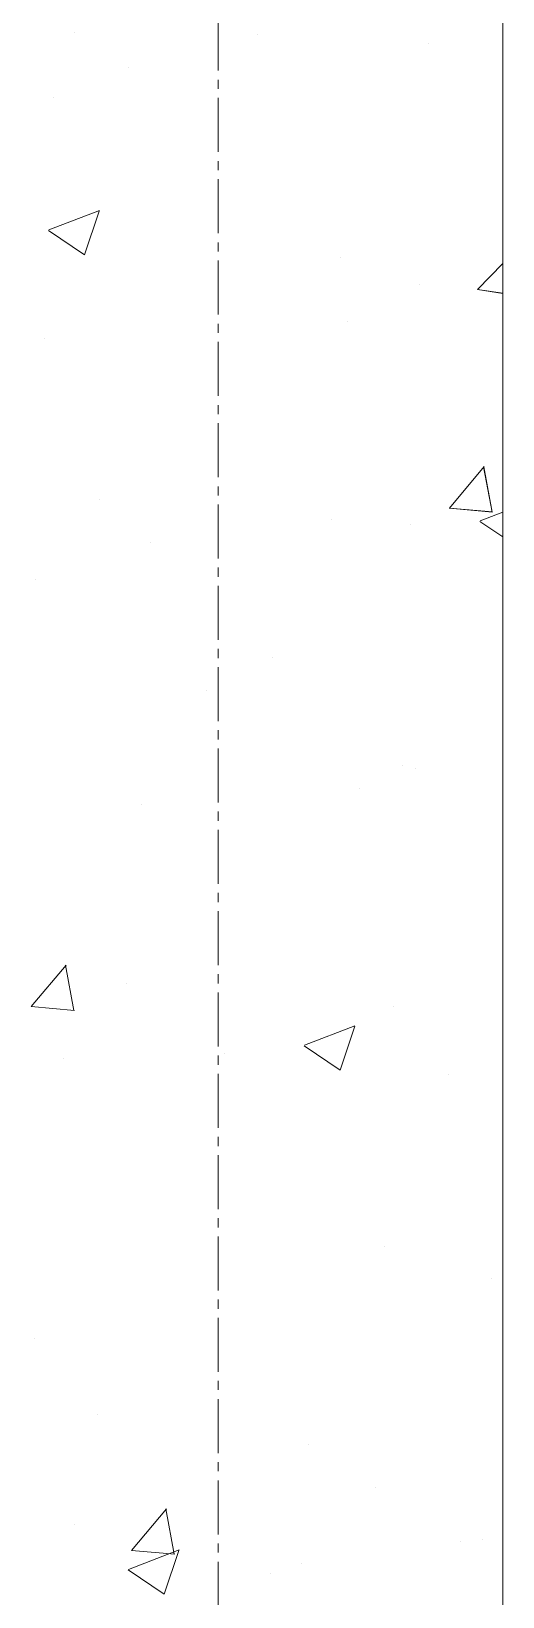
# Model space of a CAD drawing. Header units: millimetres. Extents: x 470010 to 1231400, y -134005 to 421770.
# Drawn here: x 806457 to 806623, y 169714 to 170264 of the extents above; entities that cross this region are included whole.
import ezdxf
from ezdxf.enums import TextEntityAlignment as Align

# ---------------------------------------------------------------- set-up
doc = ezdxf.new("R2010")
doc.units = ezdxf.units.MM
doc.linetypes.add('CENTER2', pattern=[28.575, 19.05, -3.175, 3.175, -3.175])
doc.layers.get('Defpoints').update_dxf_attribs({"color": 140})
doc.layers.add('АР_Стены ПЕНОблок', color=52, linetype='Continuous', lineweight=20)
doc.layers.add('АР_Штриховка', color=8, linetype='Continuous', lineweight=0)
doc.layers.add('РД_Оси_100', color=7, linetype='Continuous', lineweight=0, true_color=0x525252)
doc.styles.add('style1', font='ARIALN.TTF')

# ---------------------------------------------------------------- blocks, each defined once
blk = doc.blocks.new('СОШ_2200_АР_ОСИ_М100_28.05.24')
at = {"layer": 'РД_Оси_100', "color": 251, "linetype": 'CENTER2', "true_color": 0x636466}
blk.add_line((0, -6155), (0, 139938.679), dxfattribs=at)
blk = doc.blocks.new('A$C9108343f')
at = {"layer": 'АР_Стены ПЕНОблок', "color": 18, "linetype": 'Continuous', "lineweight": 20, "true_color": 0x000000}
blk.add_line((140904.09, 237679.49), (140904.09, 313879.49), dxfattribs=at)
at = {"layer": 'АР_Штриховка', "color": 18, "linetype": 'Continuous', "lineweight": 0, "true_color": 0x000000}
for p, q in [((140753.55, 270630.24), (140753.55, 270630.24)), ((140818.07, 270629.48), (140818.07, 270629.48)), ((140877.98, 270626.43), (140877.98, 270626.43)), ((140772.72, 270617.88), (140772.72, 270617.88)), ((140746.06, 270607.38), (140746.06, 270607.38)), ((140744.55, 270560.97), (140762.34, 270567.79)), ((140757.11, 270552.24), (140762.26, 270567.59)), ((140744.46, 270560.77), (140757.1, 270552.25)), ((140847.15, 270551.18), (140847.15, 270551.18)), ((140895.29, 270540), (140904.09, 270549.18)), ((140874.89, 270541.87), (140874.89, 270541.87)), ((140895.27, 270540.04), (140904.09, 270538.68)), ((140849.57, 270528.76), (140849.57, 270528.76)), ((140742.97, 270522.83), (140742.97, 270522.83)), ((140885.34, 270463.19), (140897.58, 270477.78)), ((140900.34, 270461.82), (140897.4, 270477.74)), ((140762.24, 270466.33), (140762.24, 270466.33)), ((140885.33, 270463.18), (140900.52, 270461.85)), ((140843.91, 270459.37), (140843.91, 270459.37)), ((140871.8, 270457.32), (140871.8, 270457.32)), ((140896.08, 270458.5), (140904.09, 270453.1)), ((140896.17, 270458.7), (140904.09, 270461.74)), ((140780.33, 270451), (140780.33, 270451)), ((140739.88, 270438.27), (140739.88, 270438.27)), ((140823.1, 270410.56), (140823.1, 270410.56)), ((140800.11, 270398.97), (140800.11, 270398.97)), ((140868.71, 270372.76), (140868.71, 270372.76)), ((140873.29, 270371.85), (140873.29, 270371.85)), ((140853.66, 270364.85), (140853.66, 270364.85)), ((140777.09, 270359.19), (140777.09, 270359.19)), ((140738.39, 270288.07), (140750.64, 270302.67)), ((140753.4, 270286.7), (140750.46, 270302.62)), ((140771.97, 270296.25), (140771.97, 270296.25)), ((140738.39, 270288.06), (140753.58, 270286.73)), ((140865.62, 270288.21), (140865.62, 270288.21)), ((140834.37, 270274.51), (140852.15, 270281.34)), ((140846.92, 270265.79), (140852.07, 270281.14)), ((140806.47, 270271.67), (140806.47, 270271.67)), ((140834.28, 270274.32), (140846.91, 270265.79)), ((140749.58, 270269.86), (140749.58, 270269.86)), ((140885.17, 270264.13), (140885.17, 270264.13)), ((140862.54, 270203.65), (140862.54, 270203.65)), ((140900.07, 270192.61), (140900.07, 270192.61)), ((140739.65, 270171.49), (140739.65, 270171.49)), ((140761.49, 270144.69), (140761.49, 270144.69)), ((140835.7, 270134.34), (140835.7, 270134.34)), ((140859.45, 270119.1), (140859.45, 270119.1)), ((140773.64, 270097.02), (140785.88, 270111.61)), ((140788.64, 270095.64), (140785.71, 270111.57)), ((140753.67, 270105.95), (140753.67, 270105.95)), ((140889.26, 270100.22), (140889.26, 270100.22)), ((140896.83, 270100.8), (140896.83, 270100.8)), ((140772.56, 270090.32), (140790.35, 270097.15)), ((140773.64, 270097.01), (140788.82, 270095.68)), ((140785.12, 270081.6), (140790.27, 270096.95)), ((140772.48, 270090.13), (140785.11, 270081.6)), ((140822.35, 270088.92), (140822.35, 270088.92)), ((140833.25, 270092.43), (140833.25, 270092.43))]:
    blk.add_line(p, q, dxfattribs=at)
at = {"layer": 'РД_Оси_100'}
blk.add_blockref('СОШ_2200_АР_ОСИ_М100_28.05.24', (140804.09, 223079.49), dxfattribs=at)
at = {"layer": 'Defpoints', "color": 18, "true_color": 0x000000, "style": 'style1'}
for p in [(143949.34, 316089.12), (143974.98, 281639.5), (143890.4, 273244.71), (143839.99, 264276.81), (143967.75, 254892.38), (12251.96, 104178.14), (12382.58, 96023.14)]:
    blk.add_attdef('АР-ПОМЕЩЕНИЕ:НАИМЕНОВАНИЕ', text='', height=100, dxfattribs=at).set_placement(p, align=Align.MIDDLE)
at = {"layer": 'Defpoints', "color": 18, "true_color": 0x000000, "style": 'style1', "flags": 8}
for p in [(143951.3, 279099.09), (143848.34, 269251.11), (143875.33, 260094.25), (144049.74, 250824.7), (163419.28, 238153.36), (155897.46, 237965.97), (183037.2, 237965.97), (143342.94, 237876.19)]:
    blk.add_attdef('АР-ПОМЕЩЕНИЕ:НАИМЕНОВАНИЕ', text='', height=100, dxfattribs=at).set_placement(p, align=Align.MIDDLE)

msp = doc.modelspace()

# ---------------------------------------------------------------- linework, layer by layer
at = {"layer": 'АР_Стены ПЕНОблок', "color": 18, "linetype": 'Continuous', "lineweight": 20, "true_color": 0x000000}
msp.add_line((806622.706, 137313.251), (806622.706, 213513.251), dxfattribs=at)
at = {"layer": 'АР_Штриховка', "color": 18, "linetype": 'Continuous', "lineweight": 0, "true_color": 0x000000}
for p, q in [((806463.167, 170194.724), (806480.952, 170201.551)), ((806475.72, 170186.002), (806480.87, 170201.351)), ((806463.077, 170194.526), (806475.712, 170186.004)), ((806613.898, 170173.761), (806622.706, 170182.941)), ((806613.878, 170173.803), (806622.706, 170172.433)), ((806603.947, 170096.948), (806616.193, 170111.541)), ((806618.954, 170095.577), (806616.017, 170111.498)), ((806603.947, 170096.938), (806619.129, 170095.609)), ((806614.781, 170092.459), (806622.706, 170095.501)), ((806614.692, 170092.261), (806622.706, 170086.855)), ((806457.006, 169921.83), (806469.251, 169936.423)), ((806472.012, 169920.459), (806469.076, 169936.381)), ((806457.005, 169921.82), (806472.187, 169920.492)), ((806552.979, 169908.271), (806570.764, 169915.098)), ((806565.532, 169899.549), (806570.682, 169914.898)), ((806552.89, 169908.073), (806565.524, 169899.551)), ((806492.25, 169730.773), (806504.495, 169745.366)), ((806507.255, 169729.402), (806504.318, 169745.324)), ((806491.177, 169724.083), (806508.962, 169730.91)), ((806492.249, 169730.763), (806507.431, 169729.435)), ((806503.73, 169715.361), (806508.88, 169730.71)), ((806491.088, 169723.885), (806503.722, 169715.363))]:
    msp.add_line(p, q, dxfattribs=at)

# ---------------------------------------------------------------- block references
msp.add_blockref('A$C9108343f', (665718.612, -100366.242))
at = {"layer": 'РД_Оси_100'}
msp.add_blockref('СОШ_2200_АР_ОСИ_М100_28.05.24', (806522.706, 122713.251), dxfattribs=at)

doc.saveas('drawing.dxf')
